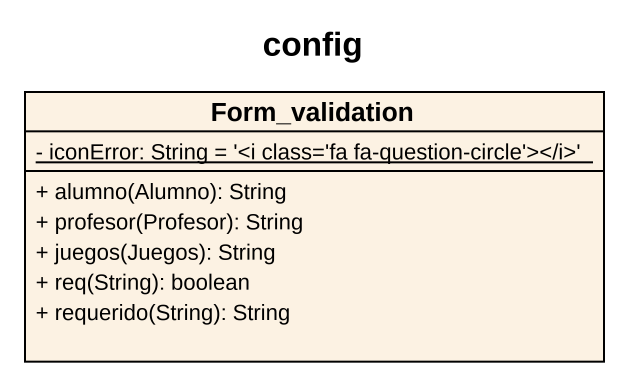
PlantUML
@startuml
title config
hide circle
hide empty members
skinparam classAttributeIconSize 0
class Form_validation {
  {static} - iconError: String = '~<i class='fa fa-question-circle'>~</i>'
  + alumno(Alumno): String
  + profesor(Profesor): String
  + juegos(Juegos): String
  + req(String): boolean
  + requerido(String): String
}
@enduml
